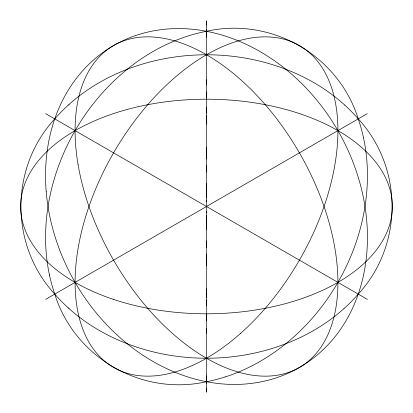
<?xml version="1.0" encoding="UTF-8"?>
<svg xmlns="http://www.w3.org/2000/svg" width="413" height="413" viewBox="0 0 413 413"><rect width="100%" height="100%" fill="white"/><g stroke="black" fill="none" stroke-linecap="round" stroke-linejoin="round"><path stroke-width="0.62" d="M206.5 392.345L206.5 390.171M206.5 391.622L206.5 391.225M206.5 391.028L206.5 387.998M206.5 383.326L206.5 379.64M206.5 378.349L206.5 375.835M206.5 333.229L206.5 328.232M206.5 320.483L206.5 314.479M206.5 305.491L206.5 299.776M206.5 297.613L206.5 288.873M206.5 265.544L206.5 264.707M206.5 264.459L206.5 254.026M206.5 247.495L206.5 240.965M206.5 229.303L206.5 211.497M206.5 201.503L206.5 183.697M206.5 172.035L206.5 165.505M206.5 158.974L206.5 148.541M206.5 148.293L206.5 147.456M206.5 124.127L206.5 115.387M206.5 113.224L206.5 107.509M206.5 97.845L206.5 91.862M206.5 84.768L206.5 79.771M206.5 54.753L206.5 53.917M206.5 37.165L206.5 34.651M206.5 33.36L206.5 29.674M206.5 25.002L206.5 21.972M206.5 21.775L206.5 21.378M206.5 20.671L206.5 22.829M54.753 118.887C9.685 167.802 9.685 245.198 54.753 294.113C74.577 357.601 141.607 396.294 206.5 381.72M358.247 294.113C403.315 245.198 403.315 167.802 358.247 118.887C338.423 55.399 271.393 16.706 206.5 31.28M68.197 105.134L69.064 104.35M343.936 308.65L344.803 307.866A185.84 151.726 0 0 0 358.241 294.108M367.291 113.668L45.709 299.332M225.131 376.955L226.247 376.599A185.84 151.731 -60 0 0 363.667 138.536L363.44 137.415M45.657 113.637L367.379 299.384M344.798 105.129L343.931 104.344A185.84 151.726 0 0 0 69.043 104.417M68.202 307.871L69.069 308.656M49.317 274.438L49.56 275.585M206.5 23.412L206.5 122.078M206.5 122.831L206.5 197.564M206.5 200.031L206.5 212.969M206.5 215.436L206.5 290.169M206.5 290.922L206.5 389.588M363.43 137.421A185.84 151.731 -60 0 0 358.236 118.892A185.84 151.726 0 0 0 344.757 105.103M225.188 376.924A185.84 151.731 -60 0 1 206.557 381.695M54.769 294.092A185.84 151.731 -60 0 1 49.581 275.564M49.343 274.449A185.84 151.731 -60 0 1 186.764 36.401L187.869 36.045A185.84 151.731 -60 0 1 206.448 31.29M343.977 308.604A185.84 151.726 0 0 1 69.11 308.681M68.264 307.917A185.84 151.726 0 0 1 54.81 294.164M54.779 118.913A185.84 151.726 0 0 1 68.222 105.16M46.23 191.73A185.85 151.747 60 0 0 299.425 367.451A185.85 151.747 60 0 0 273.845 60.319A185.85 151.747 60 0 0 46.23 191.73M78.072 164.544A185.85 107.303 60 0 0 294.856 369.841A185.85 107.303 60 0 0 246.571 85.114A185.85 107.303 60 0 0 78.072 164.544M113.575 299.425A185.85 107.297 0 0 0 392.35 206.5A185.85 107.297 0 0 0 113.575 113.575A185.85 107.297 0 0 0 113.575 299.425M240.511 333.441A185.85 107.303 -60 0 0 299.425 45.549A185.85 107.303 -60 0 0 79.564 240.511A185.85 107.303 -60 0 0 240.511 333.441"/></g></svg>
